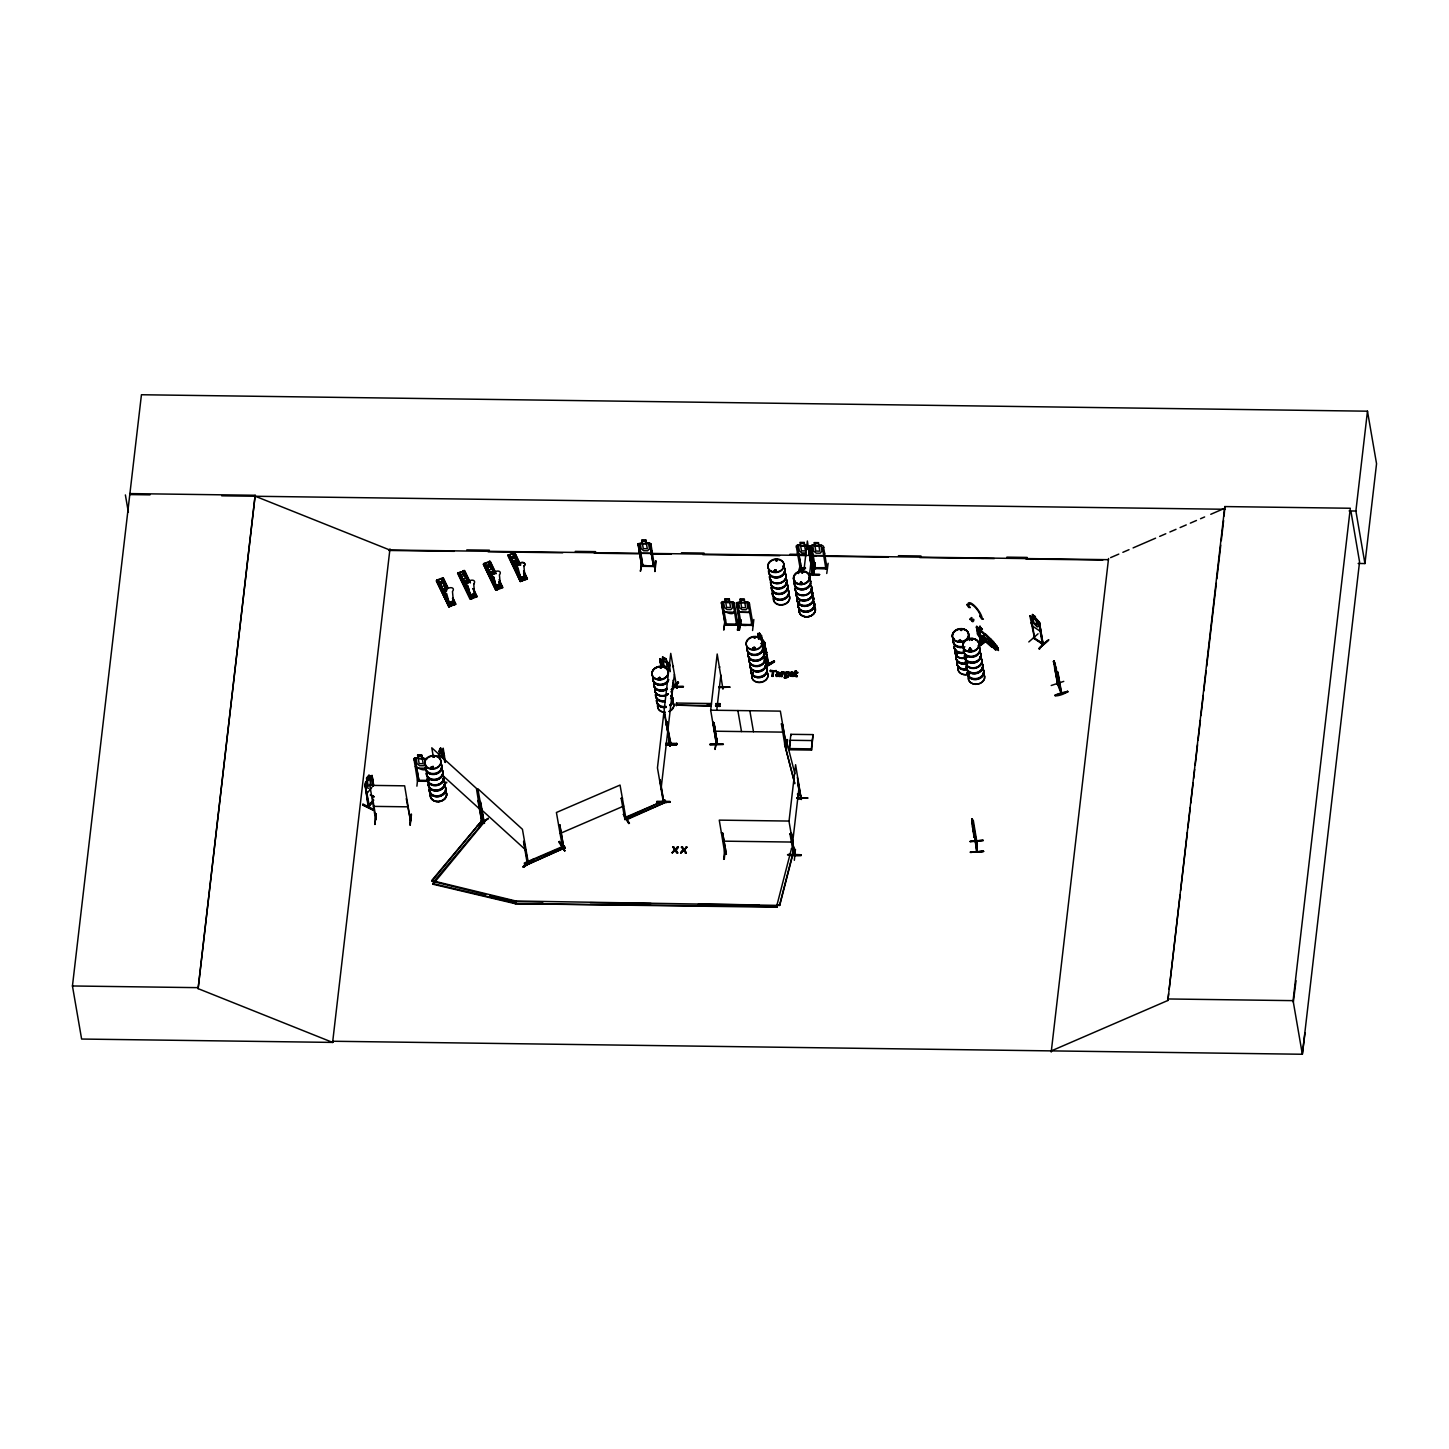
<?xml version="1.0" encoding="UTF-8"?>
<svg xmlns="http://www.w3.org/2000/svg" width="1449" height="1449" viewBox="0 0 1449 1449"><rect width="100%" height="100%" fill="white"/><g stroke="black" fill="none" stroke-linecap="round" stroke-linejoin="round"><path stroke-width="1.5" d="M978.944 634.952L976.771 626.385L990.718 639.57L976.427 627.544L976.807 626.421L978.075 634.282M977.495 633.919L991.569 646.834L977.64 634.427L976.372 626.747L990.718 639.57M977.622 627.272L977.713 634.463L978.872 634.227M775.903 675.777L775.758 674.799M779.218 672.934L779.816 676.502L780.087 672.843M451.816 601.878C449.208 603.255 453.265 600.411 451.345 603.038M451.69 601.625L450.856 601.842M472.754 595.865C471.939 593.981 474.511 596.499 472.754 595.086M473.026 595.974L472.12 594.036L473.696 595.394M499.398 586.519L497.84 584.979L499.398 586.265M498.42 586.7L499.253 586.084L497.967 585.36M498.076 584.907L498.547 584.69M522.437 576.774C523.397 576.793 523.542 577.879 522.835 577.662M790.393 674.183C792.567 676.103 795.773 676.774 790.085 676.176C788.673 674.564 789.959 671.684 792.168 671.919C798.852 674.673 784.815 675.107 793.98 674.238M794.831 674.98L794.94 676.049M443.503 589.87L444.064 588.548M464.712 581.828L465.962 583.313L467.592 582.027M493.348 573.152L492.461 571.739M517.854 564.494L516.967 563.063M656.886 802.293C697.313 801.152 629.754 802.601 669.963 802.293M656.868 801.333L669.945 801.406M669.999 801.913L656.922 801.732M676.701 744.297L665.816 744.152M676.701 743.428L665.797 743.265M710.082 743.953C750.256 744.532 682.751 745.384 723.16 744.062M801.098 855.653C788.51 856.287 778.222 853.57 801.098 854.765M788.021 854.53L801.152 855.109M784.271 673.984L786.046 676.52M1033.499 637.632L1043.66 644.388L1042.719 643.012M1035.908 619.212L1037.647 621.132L1038.48 625.968L1037.249 626.964L1032.304 621.856L1031.471 617.039L1032.902 616.984L1029.859 615.789L1034.695 638.973L1031.996 621.802M1034.586 638.9L1033.861 637.18M1038.734 623.07L1039.911 623.36L1038.734 623.07L1042.284 643.428M624.736 818.939L626.059 818.359L626.439 819.844L666.087 802.058L665.037 800.265L625.262 817.381L628.866 823.575L623.976 814.048L625.117 817.308M977.55 633.865L991.913 646.562M446.763 782.152L446.564 783.04M795.736 674.673L797.312 676.067L795.7 675.162M804.086 569.24L807.365 541.02L812.69 574.746M813.342 574.855L809.176 553.518M808.56 574.692L819.536 574.492M789.234 748.572L790.882 734.317L813.016 734.607L811.567 750.075L789.433 749.767L789.234 748.572L811.368 748.861L811.567 750.075M811.368 748.861L813.016 734.607M660.092 780.649L659.748 779.689L663.714 801.768L660.201 779.689M666.105 725.152L666.667 724.21L670.181 746.271L664.185 709.811L670.742 653.372L676.918 688.221L676.466 686.283M670.706 742.757L666.504 721.62L670.47 743.699L669.999 741.761M666.848 722.58L666.957 721.638M673.296 667.101L673.405 666.142M663.026 800.772L663.769 799.848L663.153 801.532M663.225 801.623L663.388 800.591M670.036 745.511L669.71 744.333L670.271 746.054M670.579 741.979L670.398 742.794M670.018 743.699L669.909 741.979M670.018 743.591L666.504 721.62M670.217 744.551L670.181 746.163L664.004 711.441L657.448 767.879L663.28 801.641M676.466 688.221L676.466 687.152M677.009 688.003L676.973 686.319M683.403 686.5L672.39 686.572L683.421 686.518M716.458 744.442L712.962 722.254L717.056 744.225L717.056 743.156M716.983 742.413L716.929 744.333L713.415 722.254M723.413 687.134L722.924 688.836L717.201 654.006L710.644 710.445M719.863 666.775L719.302 667.717M717.364 743.699L714.049 722.979L712.872 722.96M716.929 738.863L715.045 749.441L716.82 738.429M794.921 773.82L787.097 743.428L784.597 743.989L784.833 745.257L786.246 745.329L780.359 711.133L710.68 710.191L716.458 744.333L717.364 743.645M723.286 688.293L722.761 687.116M723.25 688.076L723.486 687.134M718.976 687.043L729.879 687.134L718.849 687.641M729.879 687.134L718.849 687.188M722.616 833.266L721.475 832.885L722.616 833.266L726.384 854.276L724.826 853.552M723.649 859.366L724.79 848.788M724.265 859.275L725.424 848.353M726.257 853.515L726.112 854.33M781.391 723.884L782.532 724.265L786.137 745.366L784.96 745.366L781.391 723.884L782.532 724.265M784.833 745.257L784.742 744.134M784.706 744.496L786.191 744.134L784.833 744.062M786.39 750.328L786.879 739.37M785.847 750.31L787.061 739.751M786.916 746.163L787.586 739.769M791.172 833.827L789.94 834.189L791.353 832.958L794.74 855.308L791.353 832.958M789.035 821.148L795.592 764.71L801.315 799.54L797.348 777.461M793.346 854.656L794.161 854.149M789.977 833.809L793.69 855.308L793.346 854.059M793.617 854.004L793.436 855.2M794.342 853.226L794.414 855.037L794.161 854.041M794.378 854.892L794.541 853.859M800.79 797.747L801.315 798.671L800.736 797.711M795.447 849.295L794.342 860.308M801.406 797.674L801.406 799.323M796.787 798.327L807.799 797.838L796.787 797.892M373.226 782.46L373.027 786.028L372.103 775.432L369.604 777.57M375.617 819.554L369.821 785.358L404.651 785.829L410.375 820.08L406.263 798.598M376.179 819.609L372.61 798.127M374.893 824.499L376.07 813.595L374.893 824.173M409.922 820.025L410.429 818.848M409.868 819.971L409.85 818.721M411.498 814.501L409.94 825.079L411.208 814.447M411.118 814.103L410.266 825.024M972.46 819.174L972.496 820.877M1305.006 1032.847L1302.343 1054.256L332.763 1041.251L332.799 1042.411L81.615 1039.042L72.45 985.972L141.441 394.744L1367.476 411.19L1376.55 463.716L1364.94 563.552L1358.166 563.462M332.763 1041.251L332.618 1042.411L198.115 988.635L255.169 495.268L129.667 493.584L129.83 494.58L150.008 494.852M198.115 988.635L255.169 495.268M332.618 1042.411L389.962 548.881M418.906 781.192L418.689 779.96L417.584 781.174L413.907 758.606L418.181 757.827M415.283 760.182L414.142 759.801L415.283 760.182L418.96 780.739M417.584 755.146L421.858 755.327L422.311 757.918L424.466 758.878L425.3 763.714L423.525 765.742L419.522 765.688L417.022 763.605L416.189 758.769L418.181 757.936L417.584 755.146L421.876 755.201L422.184 757.99L426.749 758.878M426.93 768.368C423.525 773.694 410.955 762.5 416.95 768.151M418.037 775.65L416.895 786.173M777.225 905.154L776.99 907.219L515.663 903.705L515.79 900.988L431.693 880.539L482.354 820.043L484.546 821.746L432.997 884.234L515.011 903.633L515.79 900.988L779.725 905.426L777.117 904.502L791.516 848.534L794.016 848.788L779.616 904.774M640.549 551.163L642.885 566.36L643.121 565.327L654.694 566.487L641.762 566.287L638.031 543.647L641.726 566.233M639.407 545.241L638.266 544.842L639.407 545.241L642.885 566.36M639.226 550.692L640.983 553.283L651.072 553.301L652.086 550.747L650.945 553.337M642.161 542.777L641.708 540.205L646 540.26L646.453 542.85L650.891 543.81L654.513 566.45M642.251 560.31L640.404 571.323L642.36 560.745M641.853 565.527L643.084 565.11L641.672 565.038M645.982 540.368L641.708 540.314L642.305 542.995L640.313 543.828L641.146 548.646L643.646 550.747L647.649 550.801L649.442 548.754L648.609 543.936L646.308 543.049L646 540.26M649.224 542.886L650.891 543.81M649.84 545.367L651.072 545.023L649.84 545.367L653.59 566.505L650.981 551.308M653.245 565.834L654.839 566.034L641.998 566.287M654.894 571.467L656.143 560.944M661.07 788.89L667.627 732.451M667.808 730.821L674.383 674.383M711.26 706.243L676.303 705.12L676.538 703.055L711.387 703.526M676.411 705.772L676.538 703.055M722.544 601.643L725.641 601.661M722.725 604.016L721.584 603.635L722.725 604.016L726.492 625.026L724.953 623.867M725.478 601.57L725.025 598.98L729.318 599.035L729.626 601.824L731.908 602.712L732.741 607.529L730.966 609.576L726.963 609.522L724.464 607.421L723.631 602.603L725.623 601.77L725.188 599.071M735.404 609.649L734.371 612.202C730.966 617.509 718.396 606.334 724.391 611.985M725.007 619.466L723.721 630.098L725.478 619.484M725.08 623.867L726.257 623.885L725.17 624.302M726.402 623.885L726.275 624.338M729.3 599.143L725.025 599.089M714.266 731.455L714.774 727.108M716.802 709.738L720.841 675.017M729.771 601.625L734.19 602.712L738.102 625.189L725.043 625.008M715.607 706.297L719.972 706.369L720.099 703.653L715.734 703.598M734.063 602.748L732.542 601.661M737.976 625.189L736.853 623.921L736.653 625.171L733.212 603.78M734.389 603.798L733.158 604.161M734.371 612.202L724.319 611.949M736.653 603.835L737.795 604.215L741.272 625.334C741.852 623.686 739.352 623.487 741.145 624.573M737.595 609.685L739.37 612.275L749.441 612.402L750.455 609.848M737.885 624.048L736.925 625.225M744.388 599.234L740.077 599.288L744.369 599.361L744.695 602.023L746.978 602.911L747.811 607.747L746.018 609.775L742.033 609.721L739.533 607.62L738.7 602.802L740.693 601.969L740.258 599.27M726.438 624.121L738.012 624.048M740.53 601.878L740.095 599.18M738.664 619.266L737.505 630.297L738.918 619.647M738.791 630.315L740.747 619.737L739.407 629.88M739.316 630.261L740.747 619.737M740.693 601.86L736.4 602.748L740.24 625.207L753.172 625.388L749.278 602.802L744.695 601.915M748.227 604.36L749.441 603.998L748.227 604.36L751.977 625.479C754.784 621.675 748.137 627.29 740.421 624.791M749.441 612.402L739.37 612.148L737.758 609.558M752.574 630.496L753.824 619.502M773.694 671.485L772.19 676.411L772.77 671.485L770.451 671.448L770.451 670.344L775.921 671.086M772.19 676.411L772.697 671.032L770.379 671.014M773.114 676.411L773.603 671.05M780.087 672.97C775.704 671.032 777.696 671.575 779.2 674.292L776.773 675.524M775.831 675.234C781.5 672.173 774.074 672.553 779.942 672.716M779.816 676.502L780.069 673.205M780.957 676.085L782.315 671.901C785.612 673.187 782.152 672.046 781.917 676.538L780.957 676.085L781.917 676.538M781.047 676.52L781.446 671.901M781.844 676.103C781.518 672.227 785.974 672.209 782.315 671.901M797.62 547.432L796.479 547.052L797.62 547.432L801.297 568.533L798.743 553.373M797.421 552.902L799.196 555.492L797.584 552.775M787.513 675.995L784.362 677.534L787.314 677.48L788.419 675.705M784.507 675.669L784.561 673.079L786.282 671.883A2.337 1.866 -9.8 0 1 787.966 672.155L788.854 671.992L788.256 677.063L784.434 677.987L787.024 677.371M798.616 573.532L800.464 562.846M799.395 571.359L800.428 562.52M785.249 675.035C784.507 670.633 790.828 672.771 787.477 676.882M799.576 571.413L799.884 562.882M801.243 568.443C799.45 564.295 798.761 572.844 805.445 568.497M804.648 545.041L804.213 542.451L799.92 542.397L800.518 545.186L798.526 546.019L799.359 550.855L801.858 552.938L805.861 552.993M812.708 575.325L808.089 547.215M793.762 676.448L793.762 675.234M794.052 674.673L793.835 672.68M808.959 546.056L812.708 568.714L809.103 546.019L797.439 545.059L800.518 545.078M794.595 673.097L794.577 672.064M809.267 547.233L808.053 547.577M795.32 670.869L796.262 671.322L795.32 670.869C792.042 674.944 799.468 678.875 794.867 675.596M795.827 675.107L796.189 670.887M810.281 553.065L809.267 555.619L810.154 552.938M814.863 545.259C803.452 545.078 829.806 545.422 818.866 545.313L818.54 542.651L814.266 542.596L814.7 545.186M811.947 547.631L810.824 547.251L811.947 547.631L815.298 567.99M797.24 676.701L797.24 675.632M797.729 672.553L796.117 672.535M811.766 553.083L813.541 555.565M789.433 749.767L790.375 741.616M809.23 577.227L811.005 562.031M811.44 568.044L812.635 567.41M813.034 568.243L811.73 567.392M812.4 573.279L813.577 562.701L812.4 573.713L813.668 573.732L814.827 562.701L813.559 573.623M814.229 563.081L812.943 573.695L814.338 563.1M815.533 568.678L815.606 567.447L814.175 567.483M776.99 907.219L777.117 904.502M818.993 545.241L821.148 546.327L821.981 551.145L820.188 553.192L816.185 553.138L813.686 551.037L812.853 546.219L814.845 545.385L814.41 542.687M822.38 547.776L823.612 547.414L822.38 547.776L825.912 568.841L825.93 567.555L827.379 568.425L814.592 568.153M823.612 555.692L824.626 553.264M792.675 842.159L799.232 785.72M815.66 567.718L827.234 567.664M828.14 563.263L826.745 573.478M1051.213 1052.046L1108.557 558.517M1051.34 1050.887L1167.858 1000.48L1224.803 506.57L1350.305 508.255L1293.088 1000.643L1302.343 1054.256L1359.56 561.886L1350.975 511.551M1167.858 1000.48L1168.637 993.76M1169.162 989.269L1180.102 895.065M1180.627 890.574L1187.401 832.269M1187.926 827.777L1190.263 807.582M1190.788 803.108L1193.125 782.913M1193.65 778.421L1194.701 769.455M1195.226 764.963L1197.562 744.786M1198.088 740.294L1200.424 720.117M1200.949 715.625L1203.304 695.429M1203.811 690.956L1206.166 670.76M1206.691 666.268L1216.327 583.277M1216.852 578.803L1220.764 545.15M1221.29 540.658L1223.626 520.481M1224.151 515.989L1224.803 506.57M1364.94 563.552L1355.884 511.026L1367.476 411.19M1293.341 1002.165L1296.022 980.756M976.372 842.358C976.173 835.91 978.166 855.218 976.626 849.983M976.898 841.543L976.807 840.601L977.242 851.777L972.315 822.416M362.866 803.96L373.625 809.357M373.335 810.245L362.54 804.865L373.353 810.154M442.434 758.479L442.18 749.966L441.094 750.727L440.568 747.901L438.522 756.215M673.061 682.642C677.172 691.571 669.583 683.837 673.876 685.667M672.734 686.319L673.006 685.25M789.596 674.564L791.263 672.499L793.69 672.843M762.572 647.196L765.362 650.51L764.311 641.961L768.405 664.548L767.608 663.733L768.821 664.276L764.456 642.45L767.698 663.678M765.253 650.583L765.579 648.971M1054.528 663.95L1057.77 684.924L1054.166 661.124L1057.045 674.727L1054.872 668.025M1061.229 692.55L1057.607 671.539M477.862 800.464L481.919 822.507L476.413 788.383L431.784 747.811L433.233 756.215M484.002 822.742L483.06 821.891M483.332 822.851L484.509 823.177L479.999 801.478L483.205 822.815M483.187 822.09L484.401 823.159L483.423 821.637M527.708 862.372L527.382 861.612M524.303 842.304L523.886 841.362L527.889 862.626M527.599 862.535L527.019 862.01M977.278 851.74L972.641 825.821M451.11 602.168L451.925 603.454L452.016 602.295M473.135 594.76L472.917 594.217M498.293 585.414L498.873 586.265L498.782 585.269M522.944 577.626C523.053 575.67 522.926 578.024 523.161 576.847M683.348 686.935L672.39 687.007M807.745 798.254L796.841 798.145M370.89 785.503L370.926 777.117L369.549 777.751L369.042 774.925L366.597 777.932L367.05 780.504L364.75 784.434M779.725 905.426L794.124 849.458L791.516 848.534M785.249 674.419L787.894 672.734M434.12 757.175L432.871 757.012L434.193 757.266M431.856 768.097L431.53 767.119L432.037 768.169M433.378 767.01L431.621 768.278M658.444 677.951L658.824 679.183M660.291 678.494L658.86 678.712M660.744 678.585L659.603 677.335L660.273 678.005M754.241 637.995L754.494 637.596M777.189 560.799L775.958 560.781M774.128 570.924L775.088 571.286M753.245 648.735L753.299 648.989M775.179 569.946L776.139 571.123L775.813 570.145M754.929 648.717L754.893 648.12A8.205 6.539 -9.8 0 0 752.846 648.88M801.587 572.464L802.529 572.663L801.714 572.174M802.239 573.043C803.543 571.196 800.446 573.043 802.71 572.753M800.409 582.317L801.17 583.259M802.257 582.842L800.663 583.73M960.524 630.46L961.248 629.609L961.43 630.569M960.524 630.224L961.901 630.188M960.089 639.607L959.039 640.349M959.147 640.893L961.122 640.549M972.243 639.824L971.518 639.933M472.736 595.63L472.809 594.869M498.673 585.849L498.021 585.287M1042.229 644.081L1043.479 643.537M561.995 845.546L563.389 845.347M562.121 846.325L563.57 846.198L563.136 845.002M625.57 818.051L624.936 819.736L621.168 798.308L622.436 798.164L621.168 798.308M624.664 818.558L626.077 819.174L620.045 785.068L556.416 812.491L562.248 845.908M1040.527 629.011L1039.893 631.021L1032.394 626.04L1030.964 622.798M559.368 841.434L564.82 851.106L558.825 842.086M663.805 801.551L663.66 800.971M800.699 798.634L797.602 780.45M467.52 582.552L467.339 581.176M493.294 572.935L492.751 573.949M793.164 673.187L793.273 674.129C787.55 675.94 792.368 670.199 793.255 673.622M790.538 674.093L793.074 673.278M784.452 673.93L786.372 672.318A2.337 1.866 -9.8 0 1 788.039 672.608L788.854 671.992M734.245 612.112L735.259 609.522M768.097 662.754L768.024 663.37M432.997 884.234L433.776 881.608L484.419 821.094M515.011 903.633L515.79 900.988M366.597 777.932L367.014 787.749L368.607 788.31M481.05 821.8L482.245 821.42L480.959 821.112M532 861.195L523.161 866.955L528.36 863.133L522.437 829.281L477.808 788.709L484.038 822.96M523.886 841.362L527.925 863.314L527.508 862.372M368.807 807.021L368.861 805.191M368.263 806.767L373.643 800.283M369.404 806.242L365.275 785.05L368.155 806.984L368.988 805.97M438.793 751.162L440.695 747.938M438.178 755.418L443.195 748.209L445.441 762.464M442.742 750.745L442.869 749.713L444.571 761.25M978.437 630.152C985.465 672.463 972.75 597.857 981.553 644.044L978.093 630.007M980.647 643.356L982.168 643.284M982.15 643.447L979.723 630.333M775.939 674.836L779.272 673.731M434.084 756.704L433.378 756.867M433.052 766.666L431.277 767.028L431.585 768.423M431.748 767.916L433.414 767.735M660.219 667.518L661.45 668.025L660.11 667.917M658.371 678.023L659.675 677.281M774.635 571.105L774.581 570.2M801.551 582.371L800.482 583.349M971.283 639.462L972.279 640.06M971.047 650.673L970.866 649.804M452.36 603.219L451.508 603.001M472.845 595.267L473.171 595.285M498.583 586.573L498.836 585.813M523.343 576.992L523.94 577.662M972.333 819.319L976.463 842.43M443.774 588.765L443.756 590.413M465.038 581.248L465.002 582.896M517.691 564.567L515.446 565.128M1057.227 683.276L1061.193 693.673L1055.126 664.276M1057.353 684.055L1057.643 682.932M1060.704 692.821L1061.211 691.753L1060.94 692.876M417.638 780.812L429.121 780.794M653.245 565.255L654.658 565.635M738.012 624.809L725.369 624.537M799.975 568.062L805.481 568.135M371.252 777.751L372.284 777.099L373.063 786.336M365.655 785.231L364.605 785.865M371.868 787.441L367.267 793.074L366.036 791.245M374.005 797.041L370.835 794.758M368.118 805.988L373.534 799.721M364.84 784.362L368.607 807.075L372.846 801.877M485.687 894.504L431.802 881.209L482.354 820.043M448.23 588.258L443.466 578.223L436.366 580.85L448.882 606.841L436.747 580.089L442.887 577.843L447.813 588.222M437.562 580.415L437.96 580.107M441.311 579.02L442.271 578.658L446.075 586.7M473.352 588.711L477.156 596.734L470.092 599.306L457.63 573.333L464.712 570.725L470.436 582.733M459.695 572.609L457.649 573.333M463.499 571.178L462.702 571.467M483.423 564.241L495.83 590.232L483.332 564.241L490.414 561.632L496.156 573.641M483.839 563.878L485.451 563.48M448.846 606.823L455.928 604.215L453.066 598.22M485.252 565.871L496.681 589.924L483.749 563.752L489.853 561.234L488.766 562.067M450.548 606.044L438.522 582.407M438.087 580.053L450.929 606.099L439.482 582.045M452.831 600.647L453.935 604.976M521.948 580.777L521.115 581.266L508.255 555.076L520.336 581.556L507.838 555.565L514.92 552.957L520.662 564.983M509.07 555.148L509.994 554.768L508.708 555.275M475.453 597.006L475.96 597.169M512.928 553.717L518.507 563.407L513.725 553.391M518.905 563.281L514.359 552.576L508.255 555.076M476.214 597.06L476.413 595.195L476.123 596.463L470.943 598.365L470.273 597.441L471.052 598.962M495.793 590.214L502.894 587.606L499.054 579.618M497.931 589.453L484.944 563.317M500.883 588.366L502.115 586.102L501.825 587.37L496.645 589.272L485.487 565.798M520.3 581.556L527.4 578.948L523.56 570.942L527.364 578.966M526.458 579.31L526.621 577.445L526.331 578.712L521.151 580.596L519.684 576.865L519.448 578.405L525.607 576.177L525.353 574.8L525.063 576.068L519.883 577.97M677.317 846.868L675.451 849.494L678.313 846.886L677.389 847.321M683.946 849.603L686.79 846.995L684.381 850.165L686.21 853.026L683.674 850.328L680.776 852.954L683.674 850.328M675.198 850.201L672.3 852.845L675.198 850.201L677.734 852.918L676.611 852.465M660.907 660.708L659.965 660.183L661.994 667.011M663.008 659.621L662.573 657.031L665.979 658.915L668.098 663.443L668.931 668.261L667.591 669.384L662.32 664.602L661.487 659.784L663.062 659.856L662.573 657.031L665.979 658.915M660.871 665.671L659.748 658.643L661.052 666.486M669.999 664.312L659.784 658.842L663.135 659.766M670.307 671.611L669.492 665M672.988 680.233L674.183 686.591L672.934 685.413M671.376 689.344L678.041 681.954M671.376 689.706L678.603 682.642L671.956 690.032M671.521 689.724L677.951 681.881M672.227 852.41L674.745 849.639L672.934 846.814L675.451 849.494M672.3 852.845L674.745 849.639M678.386 847.321L675.904 850.056L678.313 846.886M680.704 852.519L683.222 849.748L680.776 852.954M684.381 850.165L686.79 846.995M626.113 819.265L666.087 802.058M1029.859 615.789L1039.44 622.146L1043.045 644.678M1028.808 641.943L1038.064 633.793M1034.604 638.429L1042.465 643.175M1039.078 648.409C1062.606 629.065 1035.727 648.246 1039.621 649.116M1039.078 648.772L1048.025 640.44M775.939 560.419L776.936 560.365M776.356 561.071L776.954 560.129M774.635 570.182L774.146 571.196M776.211 571.685L776.302 570.2M800.355 582.444L801.532 581.918M802.04 583.313L800.971 583.766M755.183 638.212L754.44 638.284M753.1 648.12L754.476 647.558M754.694 648.844L753.607 648.898L753.788 647.468M960.922 641.038L959.039 641.201M970.468 649.532L969.146 650.329L969.961 651.326M785.014 744.895L786.336 744.913M641.762 565.092L642.958 565.019M417.638 780.051L418.815 780.069M805.354 567.954L799.794 567.664L801.025 567.265M741.417 624.465L740.004 624.501M752.955 624.7L741.508 624.32L741.562 625.225M827.144 568.841L823.43 546.201L821.764 545.277M446.038 590.123L444.662 590.612M467.284 582.607L465.238 582.896M491.012 571.938L490.722 573.804M517.257 565.291L517.728 563.679L513.87 555.71M976.354 840.746L976.554 851.106M976.97 842.43L973.311 820.46M638.013 543.773L642.324 542.868M638.176 543.81L649.17 543.085M413.889 758.715L415.193 757.791M797.53 545.041L796.226 545.965L800.192 568.497M722.634 601.607L721.33 602.549L725.297 625.117L721.493 602.458M811.857 545.222L810.571 546.164L814.519 568.732L810.734 546.074M559.314 841.471L564.893 850.654M977.532 627.145L976.843 626.493M979.832 626.348L982.132 629.409M980.031 627.544L980.104 626.131M979.035 629.554L981.299 642.686M979.252 629.391L978.129 630.224L979.071 631.058L980.14 630.007L978.365 628.812M979.089 630.858L978.51 629.699M978.799 634.227L977.64 634.427M986.443 639.643L982.223 635.876L985.592 637.977M978.818 643.754L985.537 638.792M979.162 643.718L985.9 638.792M979.162 644.026L985.845 638.774M978.546 645.91L986.86 639.643M978.546 646.254L985.284 641.255M978.655 646.308L985.356 641.346M979.017 646.671L985.664 641.635M990.591 638.846L990.355 639.824M991.804 645.856L991.569 646.834M483.966 823.485L480.778 802.148M477.138 826.075L488.331 818.395L479.963 825.042M488.313 818.377L478.224 825.785M533.214 859.203C513.417 876.573 527.382 859.601 533.667 859.927M529.99 861.938L533.25 859.492M523.614 867.335L531.964 861.123M998.035 647.848L998.452 650.51L989.776 643.664L986.95 637.958C1018.665 665.979 964.907 614.467 993.815 642.016M987.91 642.939L984.94 639.752L996.024 649.587M994.974 643.773L996.006 649.786L995.807 647.938M997.999 647.938L995.173 645.439M441.691 578.712L446.491 588.711M463.843 571.069L458.59 572.971M484.908 563.498L497.152 589.743M513.163 553.446L518.941 565.255M514.359 553.011L520.1 565.001M450.929 606.099L449.733 606.533L436.747 580.089M471.396 598.872L459.768 574.891M520.698 581.248L508.201 554.804M526.53 579.31L523.56 573.297M624.863 819.174L625.823 818.83M563.444 846.27L559.694 824.789L558.626 825.26L559.694 824.789M779.001 676.049L776.664 676.484L775.758 675.071M775.722 571.504L775.849 570.417M800.717 582.1L800.645 583.893M660.291 678.911L658.86 679.038M754.476 649.043L752.556 648.591L754.204 647.902M960.488 641.527L960.741 640.476M971.174 639.697L972.098 639.444M969.598 649.605L970.522 649.315M970.015 649.623L969.218 650.058A8.35 6.629 -9.8 0 1 971.41 649.406M758.66 639.281L757.718 633.557L764.492 641.961M758.334 634.861L758.57 635.839M759.693 635.495L759.457 633.032M761.504 635.731L759.24 632.923L759.348 638.357M761.123 643.447L763.243 646.055L764.003 645.385L762.083 638.23M765.09 643.229L764.076 642.668M763.442 654.387L767.155 652.304M766.648 665.037C780.323 656.578 773.458 663.642 765.253 666.993L774.545 661.776M766.702 665.127L774.146 660.961M764.873 666.522L774.219 661.324M793.853 675.669L791.299 676.049L790.393 674.528M465.346 581.248L466.433 580.977M1110.604 557.63L1118.791 554.098M1122.866 552.323L1129.006 549.678M1133.1 547.903L1155.578 538.177M1159.671 536.402L1165.793 533.757M1169.886 531.982L1176.008 529.338M1180.102 527.563L1186.242 524.918M1190.317 523.143L1196.457 520.481M1200.533 518.724L1204.626 516.949M1210.766 514.304L1223.028 508.997M560.038 833.501L623.668 806.079M625.37 818.051L665.037 800.265M524.303 863.024L564.059 845.89L565.128 847.683L525.48 865.47L524.411 863.676M526.404 862.825L562.194 847.411M565.128 847.683L525.48 865.47M672.897 685.178L673.785 686.935L672.753 685.703M723.051 687.659L722.924 688.836M446.6 590.612L442.561 592.369L446.654 590.884M467.846 583.096L463.807 584.853L467.9 583.367M493.566 574.003L489.508 575.76L493.602 574.275M518.072 565.327L514.015 567.102L518.108 565.617M500.557 584.744L500.847 583.476L501.1 584.835L494.942 587.08L494.707 585.704L495.377 586.628M449.262 603.4L453.465 602.114L452.468 591.482A4.401 2.608 -25.6 0 0 451.816 587.769A4.401 2.608 -25.6 0 0 446.02 589.87A4.401 2.608 -25.6 0 0 446.672 593.583L449.371 603.599M474.62 594.398L469.241 596.173L469.005 594.796L469.675 595.72M500.322 585.305L496.228 586.791L493.62 576.974A4.401 2.608 -25.6 0 1 492.986 573.261A4.401 2.608 -25.6 0 1 498.782 571.16A4.401 2.608 -25.6 0 1 499.416 574.873L500.412 585.505L496.319 586.99L493.62 576.974M520.825 578.332L524.918 576.847L523.922 566.215A4.401 2.608 -25.6 0 0 523.288 562.502A4.401 2.608 -25.6 0 0 517.492 564.603A4.401 2.608 -25.6 0 0 518.126 568.316L520.825 578.332L524.828 576.648M496.446 588.167L496.21 589.707M519.611 577.137L509.994 557.141L521.278 581.194M499.67 585.45L500.068 587.751L498.293 588.656L497.895 586.356M753.552 647.486L752.556 648.156A8.35 6.629 -9.8 0 1 754.748 647.504M753.933 649.279L754.585 648.011M1054.184 662.773L1054.093 663.805L1054.166 661.124M1055.415 664.366L1054.021 661.161M1054.564 668.369L1058.368 679.545L1058.44 677.915M1056.538 669.076L1053.369 661.45L1055.27 665.127M1055.397 671.956L1058.495 679.49M1063.765 681.374L1051.231 685.504M1067.605 691.227C1061.682 697.476 1042.356 697.223 1067.641 691.336M1055.071 695.176L1067.859 692.115M1067.696 691.68L1055.144 695.556M793.69 675.995L789.759 675.433M562.592 846.578L563.516 846.107L559.894 825.097M492.37 573.913L490.939 573.804M444.426 588.602L445.549 588.566M796.171 593.655L796.207 593.655A8.241 6.557 -9.8 0 0 806.803 599.904A8.241 6.557 -9.8 0 0 810.716 589.145A8.205 6.539 -9.8 0 1 811.802 590.431M799.015 610.192L799.051 610.174A8.241 6.557 -9.8 0 0 809.665 616.423A8.205 6.539 -9.8 0 0 813.577 605.881M965.469 661.106L965.505 661.088A8.241 6.557 -9.8 0 0 976.119 667.355A8.241 6.557 -9.8 0 0 980.031 656.596M797.729 784.67L801.188 798.345L798.689 798.924L801.08 797.693M1033.717 638.321L1043.334 644.733M717.509 744.406L714.049 722.979M800.971 567.791L805.39 567.591M812.581 567.954L811.44 567.881M753.082 625.461L751.904 624.175M418.634 780.54L417.729 780.468M628.957 823.449L623.324 814.356M629.464 823.249L623.396 814.211M443.014 578.242L447.687 588.276M436.403 580.85L449.009 606.787M472.102 598.6L470.979 599.017L459.55 574.963M774.472 570.852L775.541 571.558M976.789 851.921L971.935 818.957L973.529 832.378M973.782 825.912L974.489 837.667L974.108 829.571M972.08 818.939L972.569 827.27L972.551 822.597M973.945 836.29L972.551 827.216M970.124 841.326L983.255 840.257L970.069 841.471M970.124 841.724L983.255 840.655M970.377 852.03L983.581 851.378L970.395 852.121M779.127 673.857L776.664 674.763L778.946 676.502M712.836 723.323L714.013 723.341M717.816 743.989L716.458 743.627M665.634 744.623L676.665 744.569M665.707 744.877L676.611 744.949L665.634 745.058M726.148 853.153L724.844 853.135L724.971 854.33L719.265 820.134L788.962 821.058L794.885 855.2M725.116 853.896L726.166 853.859M725.206 854.33L726.257 854.276L722.653 832.903M808.56 574.257L819.518 574.818M808.614 574.547L819.554 574.51M221.715 495.812L1224.93 509.269M1349.11 510.936L1355.884 511.026M804.086 542.542L804.521 545.241L809.085 546.128M466.795 549.896L489.4 550.203M575.271 551.363L595.611 551.634M681.465 552.775L704.069 553.083M789.94 554.243L805.753 554.46M898.416 555.692L921.003 555.999M1006.874 557.141L1027.214 557.43M799.305 555.293L807.184 555.402M813.632 555.474L823.485 555.619M807.256 555.474L389.835 550.022L255.332 496.264M810.136 555.673L1108.431 559.676M388.694 550.457L454.243 551.326M488.132 551.779L562.701 552.793M594.344 553.21L639.534 553.808M650.836 553.971L671.177 554.243M702.819 554.659L779.653 555.692M811.295 556.126L815.805 556.181M824.843 556.307L888.128 557.159M919.753 557.575L994.34 558.571M1025.964 559.006L1102.816 560.038M815.298 567.936L814.157 567.917L827.107 568.37M812.871 568.189L811.549 568.588L812.853 568.606M814.266 568.624L827.198 568.787M654.857 571.467L655.528 560.854M722.616 601.733L732.488 601.86M747.539 602.059L736.545 602.784L740.095 625.207M770.524 670.778L776.084 670.869M790.466 673.64L793.273 674.129M772.118 675.977L773.042 675.977M707.13 704.123L711.495 704.196M715.842 704.25L720.099 703.653M676.303 705.12L711.133 705.591M715.498 705.645L719.972 706.369M714.303 731.202L783.981 732.143M790.103 740.258L812.237 740.566M415.175 757.899L426.622 758.914M416.877 768.115L426.93 768.26M418.996 780.287L429.158 780.413M427.183 781.301L417.855 781.246M373.444 806.369L408.292 806.839M722.906 841.144L792.585 842.068M682.461 846.941L681.501 847.375L682.461 846.941L683.856 849.168M672.934 846.814L673.984 846.832M686.862 847.448L685.794 846.995M686.21 853.026L685.16 853.008M542.94 902.021L515.898 901.658L489.997 895.536M590.25 902.655L651.072 903.47M698.382 904.104L759.204 904.919M776.881 906.549L515.663 903.705M1167.586 998.959L1293.088 1000.643M72.45 985.972L197.952 987.657M995.119 649.605L996.115 649.695M774.98 571.775L776.483 571.123L775.668 570M969.979 651.181L971.554 650.275A8.205 6.539 -9.8 0 0 969.49 650.764M815.37 567.447L815.715 568.642M432.889 883.582L514.902 902.981M1057.788 683.113L1061.682 693.491L1057.951 672.427M444.39 755.146L444.046 758.787M753.045 649.17L752.81 648.174M804.521 545.241L806.803 546.128L807.365 549.352M515.808 565.49L514.92 564.367M491.302 574.166C488.585 568.207 499.905 577.553 489.219 564.422M796.153 593.818L796.189 593.836A8.205 6.539 -9.8 0 0 806.839 600.103A8.205 6.539 -9.8 0 0 810.716 589.399M776.845 675.306L779.073 675.469L775.939 675.578M371.089 775.577L365.383 782.551M370.346 794.831L373.951 796.588L370.419 795.266M978.799 629.446L981.697 642.686M668.605 662.791L666.323 661.523L665.888 658.951M669.221 665.308L670.163 665.834M747.612 601.86L749.26 602.911M785.485 675.216C788.401 674.618 786.735 677.226 785.177 674.6M986.606 635.296L983.889 633.666L985.012 639.77M1032.485 614.648L1035.455 616.64M969.942 650.891L969.472 650.257A8.35 6.629 -9.8 0 1 971.446 649.695L971.645 650.094M432.726 766.756L433.287 766.847A8.35 6.629 -9.8 0 0 431.295 767.553M431.82 767.843L431.385 767.282A8.35 6.629 -9.8 0 1 433.305 766.612M768.133 664.421L767.879 662.61M980.321 627.345L982.404 629.21M982.132 635.441L986.57 639.498M987.91 642.867L995.282 649.641M481.43 809.719L526.078 850.291M442.017 774.835L480.054 809.393M784.615 675.524L787.64 676.049M752.991 648.5L752.828 648.355A8.35 6.629 -9.8 0 1 754.802 647.812M431.385 768.133L431.222 767.934A8.205 6.539 -9.8 0 1 433.45 767.354M759.783 633.992L761.286 636.546L759.928 634.861M763.895 657.846L767.916 662.827M763.985 658.389L768.694 664.113M764.945 660.273L768.332 664.457M1057.661 684.888L1053.514 661.396M639.371 550.566L641.074 553.21M684.308 849.73L686.138 852.592M681.428 846.922L683.294 850.183M675.832 849.621L677.734 852.918M673.024 847.248L674.817 850.074M675.27 850.635L676.683 852.9M665.145 800.917L666.196 802.71M625.262 817.381L626.439 819.844M565.237 848.353L564.059 845.89M523.922 566.215L524.013 566.414A4.401 2.608 -25.6 0 0 523.379 562.701A4.401 2.608 -25.6 0 0 517.583 564.802A4.401 2.608 -25.6 0 0 518.235 568.515L518.126 568.316M514.359 552.576L520.535 565.019M523.977 572.826L526.168 579.401L524.14 575.452M524.284 575.38L525.335 579.727L523.741 575.253M524.284 577.01C526.585 579.31 521.006 581.339 522.401 577.698M513.725 555.746L517.601 563.752M510.954 556.778L520.553 576.756M510.809 556.851L520.517 576.793M509.45 554.641L522.02 580.759M489.853 561.234L495.721 573.623M499.47 581.484L502.441 587.606M500.376 583.639L501.644 586.284M490.414 563.987L494.399 571.938M499.054 581.973L501.825 587.37M490.179 564.059L494 572.083M498.818 582.045L500.702 586.066M488.675 561.922L494.526 574.058M499.235 583.911L501.245 588.04L499.199 584.092M488.657 562.103L493.457 572.101M500.068 587.751L499.778 585.686M486.447 565.436L496.011 585.468M483.694 563.48L496.609 589.942M470.508 595.883L467.918 586.066A4.401 2.608 -25.6 0 1 467.284 582.353A4.401 2.608 -25.6 0 1 473.062 580.252A4.401 2.608 -25.6 0 1 473.714 583.965L473.805 584.164M464.151 570.326L470.019 582.715M472.809 588.584L476.739 596.698M468.697 581.031L464.857 573.043L468.57 581.067M474.457 593.021L476.323 597.06L474.294 593.058M464.477 573.152L468.281 581.176M474.077 593.13L475.997 597.133M462.974 571.015L467.864 581.14M463.517 573.514L467.647 581.937M467.918 586.066L470.617 596.082L474.711 594.597L473.714 583.965M472.193 595.448L472.483 597.531M460.746 574.529L471.269 596.553M459.242 572.409L471.794 598.528L459.206 572.59M457.993 572.572L470.907 599.035L458.011 573.025M442.506 578.586L447.451 588.548M453.048 600.574L455.131 604.541L455.167 602.712L454.877 603.979L449.679 605.881L449.027 604.957L449.262 606.316L438.304 582.48M441.728 578.531L446.618 588.656M452.378 600.665L454.298 604.65M452.831 602.295C455.113 604.577 449.552 606.606 450.947 602.965M442.271 581.031L446.401 589.453M437.996 579.926L450.44 606.08M1055.506 669.637L1056.683 672.644L1055.85 667.826M784.597 743.989L794.668 783.058M797.457 793.925L798.58 798.254M794.777 783.728L784.706 744.641L787.097 743.428M1058.132 683.765L1058.205 684.779M1043.226 644.66L1039.331 622.11L1032.449 614.394L1032.92 617.238M1039.766 626.982L1042.809 643.809M971.935 818.957L972.406 821.728M797.656 672.119L797.656 673.133M784.199 671.956L784.181 673.133M784.452 676.81L784.434 677.987M790.882 734.317L791.1 735.512M776.519 671.919L776.519 673.079M776.012 670.416L776.012 671.521M770.451 670.344L770.451 671.448M761.576 635.64L761.957 638.303M762.88 643.99L762.047 639.154L759.928 636.546L760.49 639.77M757.718 633.557L758.678 638.846M749.839 710.716L753.48 731.727M737.867 710.553L741.508 731.564M676.701 743.319L676.556 744.677M660.237 659.875L661.324 666.178M520.952 579.509L521.151 580.596M494.381 570.888L488.204 572.862M523.542 841.615L527.146 862.789M475.381 593.927L475.145 592.569L474.855 593.836M466.306 574.999L460.112 576.974M453.609 601.353L453.899 600.085L454.135 601.444L447.995 603.69L447.759 602.313L448.429 603.237M446.31 585.161L440.134 587.117M442.869 749.713L445.042 762.319M442.072 756.414L441.239 751.578L439.464 754.603L440.025 757.809M416.044 764.021L419.051 781.192M372.031 775.559L373.751 785.503M371.922 776.918L373.371 785.322M365.275 785.05L368.77 806.133M125.375 494.924L128.381 512.294M784.181 572.554A8.205 6.539 -9.8 0 1 779.254 583.53A8.205 6.539 -9.8 0 1 770.234 575.325M784.235 572.138A8.35 6.629 -9.8 0 1 779.218 583.295A8.35 6.629 -9.8 0 1 770.053 574.963M786.173 578.821A8.205 6.539 -9.8 0 1 779.037 588.566A8.205 6.539 -9.8 0 1 771.085 580.216M786.101 578.459A8.205 6.539 -9.8 0 1 778.982 588.203A8.205 6.539 -9.8 0 1 771.013 579.854M783.239 566.342A8.35 6.629 -9.8 0 1 779.29 577.227A8.35 6.629 -9.8 0 1 768.568 570.888M784.181 571.848A8.35 6.629 -9.8 0 1 779.182 582.987A8.35 6.629 -9.8 0 1 769.999 574.655M783.184 566.758A8.205 6.539 -9.8 0 1 779.308 577.463A8.205 6.539 -9.8 0 1 768.767 571.232M783.021 565.78A8.205 6.539 -9.8 0 1 779.127 576.485A8.205 6.539 -9.8 0 1 768.586 570.254M787.042 589.073A8.205 6.539 -9.8 0 1 782.116 600.049A8.205 6.539 -9.8 0 1 773.096 591.844M787.079 588.674A8.35 6.629 -9.8 0 1 782.08 599.814A8.35 6.629 -9.8 0 1 772.915 591.482M789.017 595.322A8.205 6.539 -9.8 0 1 781.899 605.066A8.205 6.539 -9.8 0 1 773.929 596.716M788.962 594.978A8.205 6.539 -9.8 0 1 781.844 604.722A8.205 6.539 -9.8 0 1 773.875 596.372M786.246 579.328A8.205 6.539 -9.8 0 1 779.127 589.073A8.205 6.539 -9.8 0 1 771.176 580.705M786.082 582.878A8.35 6.629 -9.8 0 1 782.134 593.746A8.35 6.629 -9.8 0 1 771.429 587.406M788.002 589.489A8.205 6.539 -9.8 0 1 780.884 599.234A8.205 6.539 -9.8 0 1 772.933 590.884M787.803 586.265A8.205 6.539 -9.8 0 1 781.12 594.253A8.205 6.539 -9.8 0 1 771.701 589.453M786.046 583.277A8.205 6.539 -9.8 0 1 787.169 584.653M787.042 588.366A8.35 6.629 -9.8 0 1 782.025 599.524A8.35 6.629 -9.8 0 1 772.86 591.192M786.028 582.57A8.35 6.629 -9.8 0 1 782.08 593.456A8.35 6.629 -9.8 0 1 771.375 587.117M785.883 582.317A8.205 6.539 -9.8 0 1 781.989 593.021A8.205 6.539 -9.8 0 1 771.448 586.773M811.005 585.903A8.205 6.539 -9.8 0 1 803.887 595.648A8.205 6.539 -9.8 0 1 795.936 587.28M811.078 585.505A8.35 6.629 -9.8 0 1 803.833 595.412A8.35 6.629 -9.8 0 1 795.755 586.917M812.418 592.025A8.205 6.539 -9.8 0 1 804.666 600.176A8.205 6.539 -9.8 0 1 796.244 593.51M808.922 578.314A8.35 6.629 -9.8 0 1 803.923 589.453A8.35 6.629 -9.8 0 1 794.74 581.121M811.023 585.215A8.35 6.629 -9.8 0 1 803.778 595.104A8.35 6.629 -9.8 0 1 795.7 586.628M810.716 583.404A8.205 6.539 -9.8 0 1 800.772 589.815A8.205 6.539 -9.8 0 1 794.921 581.484M808.886 578.712A8.205 6.539 -9.8 0 1 810.643 581.701M808.705 577.753A8.205 6.539 -9.8 0 1 803.778 588.711A8.205 6.539 -9.8 0 1 794.758 580.524M813.867 602.422A8.205 6.539 -9.8 0 1 806.749 612.166A8.205 6.539 -9.8 0 1 798.779 603.816M813.921 602.041A8.35 6.629 -9.8 0 1 805.608 611.967A8.35 6.629 -9.8 0 1 799.613 601.842M799.087 610.047A8.205 6.539 -9.8 0 0 809.629 616.278A8.205 6.539 -9.8 0 0 813.523 605.573A8.241 6.557 -9.8 0 1 809.665 616.423A8.205 6.539 -9.8 0 1 799.142 610.355M811.947 591.283A8.205 6.539 -9.8 0 1 805.879 600.882A8.205 6.539 -9.8 0 1 796.389 594.38M811.766 594.833A8.35 6.629 -9.8 0 1 806.767 605.972A8.35 6.629 -9.8 0 1 797.602 597.64M813.704 601.444A8.205 6.539 -9.8 0 1 806.568 611.188A8.205 6.539 -9.8 0 1 798.616 602.838M811.73 595.249A8.205 6.539 -9.8 0 1 806.803 606.207A8.205 6.539 -9.8 0 1 797.783 598.02M813.885 601.733A8.35 6.629 -9.8 0 1 805.553 611.677A8.35 6.629 -9.8 0 1 799.558 601.534M811.73 594.525A8.35 6.629 -9.8 0 1 806.713 605.682A8.35 6.629 -9.8 0 1 797.548 597.35M812.69 595.648A8.205 6.539 -9.8 0 1 805.572 605.392A8.205 6.539 -9.8 0 1 797.62 597.042M963.839 653.209A8.205 6.539 -9.8 0 1 954.33 646.707M963.802 652.974A8.35 6.629 -9.8 0 1 954.148 646.363M966.718 657.448A8.241 6.557 -9.8 0 1 957.717 656.85A8.241 6.557 -9.8 0 1 955.616 649.858M966.682 657.266A8.241 6.557 -9.8 0 1 957.698 656.651A8.241 6.557 -9.8 0 1 955.579 649.659M962.788 647.178A8.35 6.629 -9.8 0 1 953.623 638.846M968.946 637.433A8.35 6.629 -9.8 0 1 969.58 639.063M969.961 647.649A8.205 6.539 -9.8 0 1 968.964 649.224M963.657 652.231A8.205 6.539 -9.8 0 1 954.239 647.449M964.871 646.779A8.205 6.539 -9.8 0 1 955.905 646.182A8.205 6.539 -9.8 0 1 953.804 639.208M968.892 637.814A8.205 6.539 -9.8 0 1 969.526 639.426M970.142 648.011A8.35 6.629 -9.8 0 1 969.127 649.623M963.748 652.666A8.35 6.629 -9.8 0 1 954.094 646.073M962.734 646.87A8.35 6.629 -9.8 0 1 953.569 638.538M968.892 637.125A8.35 6.629 -9.8 0 1 969.616 640.494M962.661 646.435A8.205 6.539 -9.8 0 1 953.641 638.23M968.729 636.854A8.205 6.539 -9.8 0 1 969.435 640.15M966.646 669.492A8.35 6.629 -9.8 0 1 956.992 662.899M969.58 673.984A8.241 6.557 -9.8 0 1 960.578 673.368A8.241 6.557 -9.8 0 1 958.477 666.377M966.682 669.728A8.205 6.539 -9.8 0 1 957.264 664.946M969.544 673.785A8.241 6.557 -9.8 0 1 960.542 673.187A8.241 6.557 -9.8 0 1 958.441 666.178M966.755 657.683A8.241 6.557 -9.8 0 1 957.771 657.085A8.241 6.557 -9.8 0 1 955.652 650.094M967.715 663.062A8.35 6.629 -9.8 0 1 957.861 661.867A8.35 6.629 -9.8 0 1 957.499 653.771M966.519 668.75A8.205 6.539 -9.8 0 1 957.01 662.265M967.715 663.298A8.205 6.539 -9.8 0 1 958.749 662.7A8.205 6.539 -9.8 0 1 956.666 655.727M966.592 669.203A8.35 6.629 -9.8 0 1 956.938 662.591M967.66 662.754A8.35 6.629 -9.8 0 1 957.807 661.559A8.35 6.629 -9.8 0 1 957.445 653.463M965.523 662.954A8.205 6.539 -9.8 0 1 956.485 654.767M980.321 653.336A8.205 6.539 -9.8 0 1 973.203 663.081A8.205 6.539 -9.8 0 1 965.233 654.713M980.393 652.938A8.35 6.629 -9.8 0 1 973.148 662.845A8.35 6.629 -9.8 0 1 965.052 654.35M980.085 657.013A8.241 6.557 -9.8 0 1 976.191 667.772A8.241 6.557 -9.8 0 1 965.614 661.505M978.184 645.439A8.35 6.629 -9.8 0 1 973.185 656.596A8.35 6.629 -9.8 0 1 964.002 648.264M980.158 652.358A8.205 6.539 -9.8 0 1 973.04 662.102A8.205 6.539 -9.8 0 1 965.07 653.753M969.327 649.804A8.205 6.539 -9.8 0 1 971.373 649.17M979.325 647.54A8.205 6.539 -9.8 0 1 972.207 657.285A8.205 6.539 -9.8 0 1 964.237 648.917M980.339 652.648A8.35 6.629 -9.8 0 1 973.094 662.555A8.35 6.629 -9.8 0 1 965.016 654.06M979.162 646.562A8.205 6.539 -9.8 0 1 972.025 656.306A8.205 6.539 -9.8 0 1 964.074 647.957M983.183 669.855A8.205 6.539 -9.8 0 1 976.065 679.599A8.205 6.539 -9.8 0 1 968.095 671.249M983.237 669.474A8.35 6.629 -9.8 0 1 976.01 679.364A8.35 6.629 -9.8 0 1 967.914 670.887M980.122 657.339A8.205 6.539 -9.8 0 1 976.228 668.043A8.205 6.539 -9.8 0 1 965.704 661.813M982.241 663.678A8.35 6.629 -9.8 0 1 974.996 673.568A8.35 6.629 -9.8 0 1 966.918 665.091M981.879 667.5A8.205 6.539 -9.8 0 1 977.984 678.204A8.205 6.539 -9.8 0 1 967.461 671.974M982.187 664.059A8.205 6.539 -9.8 0 1 975.05 673.803A8.205 6.539 -9.8 0 1 967.099 665.453M982.042 667.772A8.35 6.629 -9.8 0 1 978.093 678.639A8.35 6.629 -9.8 0 1 967.389 672.318M982.187 663.37A8.35 6.629 -9.8 0 1 974.96 673.278A8.35 6.629 -9.8 0 1 966.863 664.783M982.005 663.081A8.205 6.539 -9.8 0 1 974.887 672.825A8.205 6.539 -9.8 0 1 966.918 664.475M762.536 650.058A8.205 6.539 -9.8 0 1 757.61 661.016A8.205 6.539 -9.8 0 1 748.59 652.829M762.572 649.641A8.35 6.629 -9.8 0 1 757.573 660.78A8.35 6.629 -9.8 0 1 748.409 652.448M764.456 655.962A8.205 6.539 -9.8 0 1 757.32 665.707A8.205 6.539 -9.8 0 1 749.368 657.357M764.511 656.325A8.205 6.539 -9.8 0 1 757.392 666.069A8.205 6.539 -9.8 0 1 749.423 657.701M761.576 643.845A8.35 6.629 -9.8 0 1 757.628 654.731A8.35 6.629 -9.8 0 1 746.923 648.391M762.373 649.08A8.205 6.539 -9.8 0 1 757.447 660.056A8.205 6.539 -9.8 0 1 748.409 651.851M752.665 647.902A8.205 6.539 -9.8 0 1 754.712 647.268M761.54 644.262A8.205 6.539 -9.8 0 1 758.642 654.586A8.205 6.539 -9.8 0 1 747.177 650.438M762.518 649.351A8.35 6.629 -9.8 0 1 757.519 660.49A8.35 6.629 -9.8 0 1 748.354 652.159M761.522 643.555A8.35 6.629 -9.8 0 1 757.573 654.423A8.35 6.629 -9.8 0 1 746.869 648.083M761.359 643.284A8.205 6.539 -9.8 0 1 757.483 653.988A8.205 6.539 -9.8 0 1 746.941 647.757M767.227 671.267A8.205 6.539 -9.8 0 1 757.284 677.679A8.205 6.539 -9.8 0 1 751.433 669.347M765.38 666.576A8.205 6.539 -9.8 0 1 767.155 669.565M765.434 666.16A8.35 6.629 -9.8 0 1 760.417 677.317A8.35 6.629 -9.8 0 1 751.252 668.985M767.354 672.807A8.205 6.539 -9.8 0 1 759.167 682.588A8.205 6.539 -9.8 0 1 753.281 672.608M767.3 672.481A8.205 6.539 -9.8 0 1 759.113 682.28A8.205 6.539 -9.8 0 1 753.208 672.3M764.601 656.814A8.205 6.539 -9.8 0 1 757.483 666.558A8.205 6.539 -9.8 0 1 749.513 658.208M764.438 660.364A8.35 6.629 -9.8 0 1 760.471 671.249A8.35 6.629 -9.8 0 1 749.767 664.91M765.217 665.598A8.205 6.539 -9.8 0 1 760.29 676.574A8.205 6.539 -9.8 0 1 751.27 668.369M764.384 660.78A8.205 6.539 -9.8 0 1 760.508 671.485A8.205 6.539 -9.8 0 1 749.966 665.254M765.38 665.87A8.35 6.629 -9.8 0 1 760.381 677.009A8.35 6.629 -9.8 0 1 751.198 668.677M764.384 660.074A8.35 6.629 -9.8 0 1 760.435 670.941A8.35 6.629 -9.8 0 1 749.713 664.62M764.221 659.802A8.205 6.539 -9.8 0 1 760.327 670.507A8.205 6.539 -9.8 0 1 749.785 664.276M441.112 769.165A8.205 6.539 -9.8 0 1 437.218 779.87A8.205 6.539 -9.8 0 1 426.676 773.639M441.148 768.749A8.35 6.629 -9.8 0 1 437.2 779.634A8.35 6.629 -9.8 0 1 426.495 773.295M443.086 775.432A8.205 6.539 -9.8 0 1 435.95 785.177A8.205 6.539 -9.8 0 1 427.998 776.827M443.014 775.07A8.205 6.539 -9.8 0 1 435.895 784.815A8.205 6.539 -9.8 0 1 427.926 776.465M441.293 764.366A8.35 6.629 -9.8 0 1 434.066 774.255A8.35 6.629 -9.8 0 1 425.97 765.76M440.931 768.187A8.205 6.539 -9.8 0 1 437.055 778.892A8.205 6.539 -9.8 0 1 426.513 772.661M431.241 767.01A8.205 6.539 -9.8 0 1 433.269 766.376M441.239 764.746A8.205 6.539 -9.8 0 1 434.12 774.49A8.205 6.539 -9.8 0 1 426.151 766.141M441.094 768.459A8.35 6.629 -9.8 0 1 436.095 779.598A8.35 6.629 -9.8 0 1 426.912 771.266M441.239 764.058A8.35 6.629 -9.8 0 1 434.012 773.965A8.35 6.629 -9.8 0 1 425.915 765.47M441.076 763.768A8.205 6.539 -9.8 0 1 433.939 773.512A8.205 6.539 -9.8 0 1 425.988 765.163M445.712 788.673A8.205 6.539 -9.8 0 1 437.96 796.805A8.205 6.539 -9.8 0 1 429.538 790.158M443.955 785.684A8.205 6.539 -9.8 0 1 445.097 787.061M443.992 785.267A8.35 6.629 -9.8 0 1 438.993 796.425A8.35 6.629 -9.8 0 1 429.828 788.093M445.875 791.589A8.205 6.539 -9.8 0 1 438.757 801.333A8.205 6.539 -9.8 0 1 430.788 792.983M443.177 775.939A8.205 6.539 -9.8 0 1 436.04 785.684A8.205 6.539 -9.8 0 1 428.089 777.316M443.14 775.613A8.241 6.557 -9.8 0 1 435.986 785.394A8.241 6.557 -9.8 0 1 427.998 777.008M442.996 779.471A8.35 6.629 -9.8 0 1 439.047 790.357A8.35 6.629 -9.8 0 1 428.343 784.018M443.792 784.706A8.205 6.539 -9.8 0 1 438.866 795.682A8.205 6.539 -9.8 0 1 429.846 787.477M444.082 781.265A8.205 6.539 -9.8 0 1 436.964 791.009A8.205 6.539 -9.8 0 1 429.013 782.659M443.955 784.978A8.35 6.629 -9.8 0 1 438.938 796.117A8.35 6.629 -9.8 0 1 429.773 787.785M442.941 779.182A8.35 6.629 -9.8 0 1 438.993 790.067A8.35 6.629 -9.8 0 1 428.288 783.728M442.796 778.91A8.205 6.539 -9.8 0 1 438.902 789.633A8.205 6.539 -9.8 0 1 428.361 783.384M667.264 689.235A8.205 6.539 -9.8 0 1 657.321 690.141A8.205 6.539 -9.8 0 1 654.405 682.678M667.301 688.963A8.35 6.629 -9.8 0 1 657.194 689.905A8.35 6.629 -9.8 0 1 654.223 682.316M668.116 694.107A8.205 6.539 -9.8 0 1 658.172 695.013A8.205 6.539 -9.8 0 1 655.238 687.551M668.043 693.763A8.205 6.539 -9.8 0 1 658.118 694.669A8.205 6.539 -9.8 0 1 655.183 687.206M667.772 681.809A8.35 6.629 -9.8 0 1 658.1 684.797A8.35 6.629 -9.8 0 1 652.738 678.259M667.101 688.257A8.205 6.539 -9.8 0 1 657.158 689.181A8.205 6.539 -9.8 0 1 654.223 681.718M667.717 682.081A8.205 6.539 -9.8 0 1 658.208 685.033A8.205 6.539 -9.8 0 1 652.919 678.585M667.246 688.673A8.35 6.629 -9.8 0 1 657.14 689.597A8.35 6.629 -9.8 0 1 654.169 682.026M668.732 679.907A8.35 6.629 -9.8 0 1 659.096 684.689A8.35 6.629 -9.8 0 1 652.684 677.951M668.55 679.545A8.205 6.539 -9.8 0 1 660.128 684.308A8.205 6.539 -9.8 0 1 652.829 679.327M673.042 701.135A8.205 6.539 -9.8 0 1 670.126 705.754M666.268 707.402A8.205 6.539 -9.8 0 1 657.484 704.214M656.85 702.62A8.205 6.539 -9.8 0 1 657.248 699.215M671.195 696.444A8.205 6.539 -9.8 0 1 672.97 699.414M670.144 705.5A8.35 6.629 -9.8 0 0 671.249 696.027A8.205 6.539 -9.8 0 0 671.793 692.658M666.232 707.166A8.35 6.629 -9.8 0 1 657.067 698.835M673.169 702.674A8.205 6.539 -9.8 0 1 669.148 711.622M664.982 712.455A8.205 6.539 -9.8 0 1 658.081 704.051M673.115 702.348A8.205 6.539 -9.8 0 1 669.094 711.314M664.928 712.129A8.205 6.539 -9.8 0 1 658.027 703.743M668.17 694.325A8.241 6.557 -9.8 0 1 658.19 695.248A8.241 6.557 -9.8 0 1 655.238 687.75M671.394 691.626A8.35 6.629 -9.8 0 1 671.63 696.715M665.236 701.37A8.35 6.629 -9.8 0 1 655.582 694.777M671.032 695.466A8.205 6.539 -9.8 0 1 669.945 704.775M666.105 706.442A8.205 6.539 -9.8 0 1 657.085 698.237M671.34 692.024A8.205 6.539 -9.8 0 1 670.579 698.617M665.272 701.606A8.205 6.539 -9.8 0 1 655.854 696.824M671.195 695.737A8.35 6.629 -9.8 0 1 670.09 705.192M666.196 706.877A8.35 6.629 -9.8 0 1 657.013 698.545M671.34 691.336A8.35 6.629 -9.8 0 1 671.575 696.426M665.182 701.081A8.35 6.629 -9.8 0 1 655.528 694.469M665.109 700.646A8.205 6.539 -9.8 0 1 655.6 694.143M994.412 644.207L992.112 643.465L995.01 647.866L991.587 643.41L988.598 642.124L990.881 642.305L987.838 637.651L994.412 644.207M676.755 743.79L665.852 743.754L676.755 743.79M969.979 619.194C971.536 622.69 973.547 614.177 969.979 619.194M971.844 620.86C973.42 624.374 975.431 615.861 971.844 620.86M814.791 563.045L813.74 563.063L814.899 563.154M440.405 749.097L439.409 751.904L440.405 749.097M368.77 776.103L367.448 778.765L368.77 776.103M369.694 778.62L367.412 781.409L368.245 786.246L370.527 783.438L369.694 778.62M455.421 604.233L452.486 598.274L455.493 604.215M444.155 580.488L438.069 582.987L444.155 580.488M465.401 572.971L459.315 575.47L465.401 572.971M491.12 563.878L485.017 566.378L491.12 563.878M515.627 555.202L509.523 557.72L515.627 555.202M445.006 582.244L438.902 584.762L445.006 582.244M491.954 565.635L485.868 568.153L491.954 565.635M516.46 556.977L510.374 559.477L516.46 556.977M467.52 577.372L461.416 579.872L467.52 577.372M493.221 568.28L487.136 570.779L493.221 568.28M517.728 559.604L511.624 562.121L517.728 559.604M447.379 587.225L441.293 589.743L447.379 587.225M468.643 579.709L462.539 582.226L468.643 579.709M518.851 561.958L512.747 564.458L518.851 561.958M983.581 851.378L970.432 852.41L983.563 851.342M970.232 607.493L968.765 607.493L966.809 604.45L967.986 605.501A11.085 3.586 53.5 0 1 973.945 605.211A11.085 3.586 53.5 0 1 982.187 618.18L983.364 619.212L981.806 619.121L979.723 615.97L980.901 617.02A9.255 2.989 53.5 0 0 974.018 606.207A9.255 2.989 53.5 0 0 969.037 606.443L970.232 607.493M645.222 540.875L642.65 540.839L645.222 540.875M803.434 543.085L800.862 543.049L803.434 543.085M817.761 543.266L815.189 543.23L817.761 543.266M646.453 543.9L642.45 543.846L643.284 548.682L647.286 548.736L646.453 543.9M804.666 546.11L800.663 546.056L801.496 550.874L805.499 550.928L804.666 546.11M818.993 546.291L814.99 546.237L815.823 551.073L819.826 551.127L818.993 546.291M728.539 599.651L725.967 599.614L728.539 599.651M743.609 599.868L741.037 599.832L743.609 599.868M729.771 602.675L725.768 602.621L726.601 607.457L730.604 607.511L729.771 602.675M744.84 602.893L740.837 602.838L741.671 607.656L745.674 607.711L744.84 602.893M421.098 755.835L418.526 755.798L421.098 755.835M422.329 758.859L418.326 758.805L419.159 763.623L423.162 763.677L422.329 758.859M665.308 659.15L663.244 658.027L665.308 659.15M666.395 662.483L663.207 660.726L664.04 665.544L667.228 667.319L666.395 662.483M1035.003 616.713L1033.083 615.427L1035.003 616.713M1036.053 620.081L1033.065 618.089L1033.898 622.925L1036.886 624.899L1036.053 620.081M994.268 644.606L989.142 639.951L989.558 642.36L994.684 647.015L994.268 644.606M997.546 647.957L996.622 647.123L997.818 649.496L997.546 647.957M474.077 594.778L474.475 597.079L474.077 594.778M974.489 837.667L974.072 836.164L974.344 837.685M771.158 571.141A8.205 6.539 -9.8 0 0 784.018 565.599A8.205 6.539 -9.8 0 0 772.48 559.731A8.205 6.539 -9.8 0 0 771.158 571.141M771.248 571.649A8.205 6.539 -9.8 0 0 784.108 566.106A8.205 6.539 -9.8 0 0 772.571 560.238A8.205 6.539 -9.8 0 0 771.248 571.649M796.841 583.114A8.205 6.539 -9.8 0 0 809.719 577.571A8.205 6.539 -9.8 0 0 798.182 571.703A8.205 6.539 -9.8 0 0 796.841 583.114M796.932 583.603A8.205 6.539 -9.8 0 0 809.792 578.06A8.205 6.539 -9.8 0 0 798.254 572.192A8.205 6.539 -9.8 0 0 796.932 583.603A8.205 6.521 -9.8 0 0 809.774 578.079A8.205 6.521 -9.8 0 0 798.272 572.228A8.205 6.521 -9.8 0 0 796.95 583.603M955.706 640.875A8.241 6.557 -9.8 0 0 968.62 635.314A8.241 6.557 -9.8 0 0 957.046 629.409A8.241 6.557 -9.8 0 0 955.706 640.875A8.241 6.557 -9.8 0 0 968.656 635.495A8.241 6.557 -9.8 0 0 957.083 629.609A8.241 6.557 -9.8 0 0 955.742 641.056M955.815 641.327A8.205 6.539 -9.8 0 0 968.675 635.785A8.205 6.539 -9.8 0 0 957.137 629.917A8.205 6.539 -9.8 0 0 955.815 641.327M966.139 650.583A8.241 6.557 -9.8 0 0 979.053 645.022A8.241 6.557 -9.8 0 0 967.479 639.136A8.241 6.557 -9.8 0 0 966.139 650.583A8.241 6.557 -9.8 0 0 979.089 645.222A8.241 6.557 -9.8 0 0 967.515 639.335A8.241 6.557 -9.8 0 0 966.175 650.782M966.248 651.054A8.205 6.539 -9.8 0 0 979.107 645.511A8.205 6.539 -9.8 0 0 967.57 639.643A8.205 6.539 -9.8 0 0 966.248 651.054M977.93 684.127A8.241 6.557 -9.8 0 0 982.875 673.115A8.205 6.539 -9.8 0 1 977.894 683.982A8.205 6.539 -9.8 0 1 968.874 675.777A8.241 6.557 -9.8 0 0 977.93 684.127M749.495 648.645A8.205 6.539 -9.8 0 0 762.373 643.102A8.205 6.539 -9.8 0 0 750.836 637.234A8.205 6.539 -9.8 0 0 749.495 648.645M749.586 649.152A8.205 6.539 -9.8 0 0 762.446 643.61A8.205 6.539 -9.8 0 0 750.908 637.741A8.205 6.539 -9.8 0 0 749.586 649.152M428.071 767.753A8.205 6.539 -9.8 0 0 440.931 762.21A8.205 6.539 -9.8 0 0 429.393 756.342A8.205 6.539 -9.8 0 0 428.071 767.753M428.161 768.26A8.205 6.539 -9.8 0 0 441.021 762.717A8.205 6.539 -9.8 0 0 429.484 756.849A8.205 6.539 -9.8 0 0 428.161 768.26M438.812 801.659A8.205 6.539 -9.8 0 0 445.93 791.915A8.205 6.539 -9.8 0 1 438.812 801.677A8.205 6.539 -9.8 0 1 430.842 793.327A8.205 6.539 -9.8 0 0 438.812 801.659M655.31 678.512A8.205 6.539 -9.8 0 0 668.188 672.97A8.205 6.539 -9.8 0 0 656.651 667.101A8.205 6.539 -9.8 0 0 655.31 678.512M655.401 679.001A8.205 6.539 -9.8 0 0 668.261 673.459A8.205 6.539 -9.8 0 0 656.723 667.591A8.205 6.539 -9.8 0 0 655.401 679.001M655.328 678.73A8.241 6.557 -9.8 0 0 668.243 673.169A8.241 6.557 -9.8 0 0 656.669 667.264A8.241 6.557 -9.8 0 0 655.328 678.73"/></g></svg>
